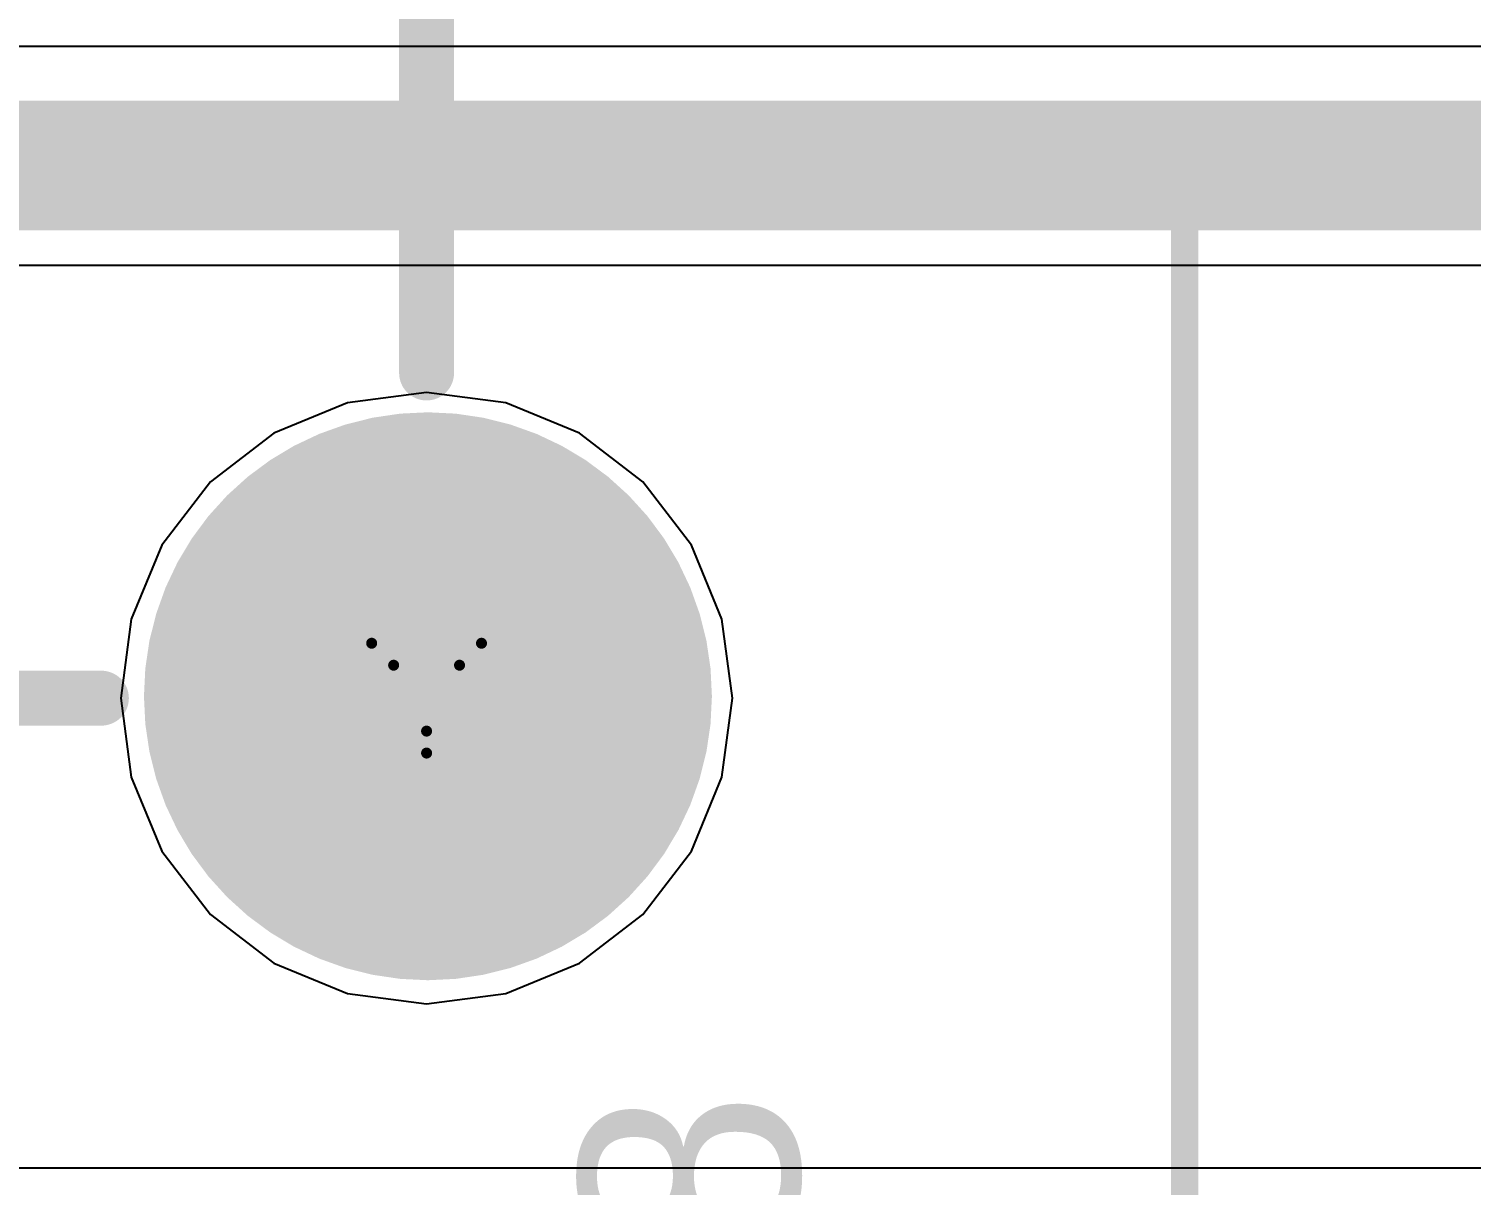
# Model space of a CAD drawing. Header units: millimetres. Extents: x -16 to 330, y -45 to 150.
# Drawn here: x 2.66 to 9.33, y 70.75 to 76.1 of the extents above; entities that cross this region are included whole.
import ezdxf

# ---------------------------------------------------------------- set-up
doc = ezdxf.new("R2010")
doc.units = ezdxf.units.MM
for name, color, linetype in [('BottomLayer', 5, 'Continuous'), ('BottomSolder', 6, 'Continuous'), ('DrillDrawing', 1, 'Continuous'), ('Mechanical1', 6, 'Continuous'), ('Mechanical13', 56, 'Continuous'), ('MidLayer1', 16, 'Continuous'), ('MidLayer2', 76, 'Continuous'), ('MultiLayer', 9, 'Continuous'), ('PadHoleLayer', 156, 'Continuous'), ('TopLayer', 1, 'Continuous'), ('TopOverlay', 2, 'Continuous'), ('TopSolder', 216, 'Continuous')]:
    doc.layers.add(name, color=color, linetype=linetype)
doc.styles.add('Arial', font='arial.ttf', dxfattribs={"height": 0.2})

msp = doc.modelspace()

# ---------------------------------------------------------------- hatches: boundary and pattern name
at = {"layer": 'BottomLayer'}
h = msp.add_hatch(color=5, dxfattribs=at)
edge = h.paths.add_edge_path()
edge.add_arc((4.50000116, 72.99999878), 1.25000004, 0, 360)
at = {"layer": 'BottomSolder'}
h = msp.add_hatch(color=6, dxfattribs=at)
edge = h.paths.add_edge_path()
edge.add_arc((4.50000116, 72.99999878), 1.25000004, 0, 360)
at = {"layer": 'MidLayer1'}
h = msp.add_hatch(color=16, dxfattribs=at)
edge = h.paths.add_edge_path()
edge.add_arc((4.50000116, 72.99999878), 1.25000004, 0, 360)
at = {"layer": 'MidLayer2'}
h = msp.add_hatch(color=76, dxfattribs=at)
edge = h.paths.add_edge_path()
edge.add_arc((4.50000116, 72.99999878), 1.25000004, 0, 360)
at = {"layer": 'MultiLayer'}
h = msp.add_hatch(color=9, dxfattribs=at)
edge = h.paths.add_edge_path()
edge.add_arc((4.50000116, 72.99999878), 1.25000004, 0, 360)
at = {"layer": 'PadHoleLayer'}
h = msp.add_hatch(color=156, dxfattribs=at)
edge = h.paths.add_edge_path()
edge.add_arc((4.50000116, 72.99999878), 1.25000004, 0, 360)
at = {"layer": 'TopLayer'}
h = msp.add_hatch(color=1, dxfattribs=at)
edge = h.paths.add_edge_path()
edge.add_arc((4.50000116, 72.99999878), 1.25000004, 0, 360)
at = {"layer": 'TopSolder'}
h = msp.add_hatch(color=216, dxfattribs=at)
edge = h.paths.add_edge_path()
edge.add_arc((4.50000116, 72.99999878), 1.25000004, 0, 360)

# ---------------------------------------------------------------- linework, layer by layer
at = {"layer": 'BottomLayer'}
for p, q in [((0.92764864, 75.0021487), (16.64912596, 75.0021487)), ((4.50000116, 74.41449938), (4.1339008, 74.36630034)), ((4.86610152, 74.36630034), (4.50000116, 74.41449938)), ((4.1339008, 74.36630034), (3.79275086, 74.22499252)), ((5.207251459999999, 74.22499252), (4.86610152, 74.36630034)), ((3.79275086, 74.22499252), (3.49979742, 74.00020252)), ((5.5002049, 74.00020252), (5.207251459999999, 74.22499252)), ((3.49979742, 74.00020252), (3.27500742, 73.70724908)), ((5.7249949, 73.70724908), (5.5002049, 74.00020252)), ((3.27500742, 73.70724908), (3.1336996, 73.36609914)), ((5.866302719999999, 73.36609914), (5.7249949, 73.70724908)), ((3.1336996, 73.36609914), (3.08550056, 72.99999878)), ((5.914501759999999, 72.99999878), (5.866302719999999, 73.36609914)), ((3.08550056, 72.99999878), (3.1336996, 72.63389842)), ((5.866302719999999, 72.63389842), (5.914501759999999, 72.99999878)), ((3.1336996, 72.63389842), (3.27500742, 72.29274848)), ((5.7249949, 72.29274848), (5.866302719999999, 72.63389842)), ((3.27500742, 72.29274848), (3.49979742, 71.99979504)), ((5.5002049, 71.99979504), (5.7249949, 72.29274848)), ((3.49979742, 71.99979504), (3.79275086, 71.77500504)), ((5.207251459999999, 71.77500504), (5.5002049, 71.99979504)), ((3.79275086, 71.77500504), (4.1339008, 71.63369722)), ((4.86610152, 71.63369722), (5.207251459999999, 71.77500504)), ((4.1339008, 71.63369722), (4.50000116, 71.58549818)), ((4.50000116, 71.58549818), (4.86610152, 71.63369722))]:
    msp.add_line(p, q, dxfattribs=at)
at = {"layer": 'BottomLayer', "const_width": 0.5999987999999999}
msp.add_lwpolyline([(0.7365873, 75.46341016), (16.8401873, 75.46341016)], dxfattribs=at)
at = {"layer": 'DrillDrawing', "const_width": 0.0508}
for points in [[(4.24600116, 73.25399877999999), (4.75400116, 73.25399877999999)], [(4.24600116, 73.25399877999999), (4.50000116, 72.74599878)], [(4.50000116, 72.74599878), (4.75400116, 73.25399877999999)], [(4.34760116, 73.15239878), (4.65240116, 73.15239878)], [(4.34760116, 73.15239878), (4.50000116, 72.84759878)], [(4.50000116, 72.84759878), (4.65240116, 73.15239878)]]:
    msp.add_lwpolyline(points, dxfattribs=at)
at = {"layer": 'DrillDrawing', "const_width": 0.0254}
for points in [[(4.23330116, 73.25399877999999, 1), (4.258701159999999, 73.25399877999999, 1)], [(4.23330116, 73.25399877999999, 1), (4.258701159999999, 73.25399877999999, 1)], [(4.74130116, 73.25399877999999, 1), (4.76670116, 73.25399877999999, 1)], [(4.74130116, 73.25399877999999, 1), (4.76670116, 73.25399877999999, 1)], [(4.334901159999999, 73.15239878, 1), (4.36030116, 73.15239878, 1)], [(4.334901159999999, 73.15239878, 1), (4.36030116, 73.15239878, 1)], [(4.63970116, 73.15239878, 1), (4.66510116, 73.15239878, 1)], [(4.63970116, 73.15239878, 1), (4.66510116, 73.15239878, 1)], [(4.487301159999999, 72.84759878, 1), (4.51270116, 72.84759878, 1)], [(4.487301159999999, 72.84759878, 1), (4.51270116, 72.84759878, 1)], [(4.487301159999999, 72.74599878, 1), (4.51270116, 72.74599878, 1)], [(4.487301159999999, 72.74599878, 1), (4.51270116, 72.74599878, 1)]]:
    msp.add_lwpolyline(points, format="xyb", close=True, dxfattribs=at)
at = {"layer": 'Mechanical1', "const_width": 0.254}
for points in [[(4.50000116, 74.50399881999999), (4.50000116, 85.4456)], [(-11.7856, 72.99999878), (2.99600112, 72.99999878)]]:
    msp.add_lwpolyline(points, dxfattribs=at)
at = {"layer": 'Mechanical1', "const_width": 0.127}
for points in [[(4.43650116, 74.50399881999999, 1), (4.56350116, 74.50399881999999, 1)], [(2.93250112, 72.99999878, 1), (3.05950112, 72.99999878, 1)]]:
    msp.add_lwpolyline(points, format="xyb", close=True, dxfattribs=at)
at = {"layer": 'Mechanical13', "const_width": 0.127}
for points in [[(8.00623748, 67.25880884), (8.00623748, 75.20354022)], [(8.00623748, 67.25880884), (8.00623748, 75.20354022)], [(8.00623748, 63.75880822), (8.00623748, 71.7035396)], [(8.00623748, 63.75880822), (8.00623748, 71.7035396)]]:
    msp.add_lwpolyline(points, dxfattribs=at)
at = {"layer": 'Mechanical13'}
for points, const_width in [([(7.97448748, 75.20354022, 1), (8.03798748, 75.20354022, 1)], 0.0635), ([(7.97448748, 75.20354022, 1), (8.03798748, 75.20354022, 1)], 0.0635), ([(5.7562369, 73.00881004, 1), (3.256236819999999, 73.00881004, 1)], 0.127), ([(3.22448682, 73.00881004, 1), (3.28798682, 73.00881004, 1)], 0.0635), ([(5.7244869, 73.00881004, 1), (5.7879869, 73.00881004, 1)], 0.0635), ([(7.97448748, 71.7035396, 1), (8.03798748, 71.7035396, 1)], 0.0635), ([(7.97448748, 71.7035396, 1), (8.03798748, 71.7035396, 1)], 0.0635)]:
    msp.add_lwpolyline(points, format="xyb", close=True, dxfattribs=dict(at, const_width=const_width))
at = {"layer": 'MidLayer1'}
for p, q in [((-0.64334136, 76.01570013999999), (31.60969039999999, 76.01570268)), ((4.50000116, 74.41449938), (4.1339008, 74.36630034)), ((4.86610152, 74.36630034), (4.50000116, 74.41449938)), ((4.1339008, 74.36630034), (3.79275086, 74.22499252)), ((5.207251459999999, 74.22499252), (4.86610152, 74.36630034)), ((3.79275086, 74.22499252), (3.49979742, 74.00020252)), ((5.5002049, 74.00020252), (5.207251459999999, 74.22499252)), ((3.49979742, 74.00020252), (3.27500742, 73.70724908)), ((5.7249949, 73.70724908), (5.5002049, 74.00020252)), ((3.27500742, 73.70724908), (3.1336996, 73.36609914)), ((5.866302719999999, 73.36609914), (5.7249949, 73.70724908)), ((3.1336996, 73.36609914), (3.08550056, 72.99999878)), ((5.914501759999999, 72.99999878), (5.866302719999999, 73.36609914)), ((3.08550056, 72.99999878), (3.1336996, 72.63389842)), ((5.866302719999999, 72.63389842), (5.914501759999999, 72.99999878)), ((3.1336996, 72.63389842), (3.27500742, 72.29274848)), ((5.7249949, 72.29274848), (5.866302719999999, 72.63389842)), ((3.27500742, 72.29274848), (3.49979742, 71.99979504)), ((5.5002049, 71.99979504), (5.7249949, 72.29274848)), ((3.49979742, 71.99979504), (3.79275086, 71.77500504)), ((5.207251459999999, 71.77500504), (5.5002049, 71.99979504)), ((3.79275086, 71.77500504), (4.1339008, 71.63369722)), ((4.86610152, 71.63369722), (5.207251459999999, 71.77500504)), ((4.1339008, 71.63369722), (4.50000116, 71.58549818)), ((4.50000116, 71.58549818), (4.86610152, 71.63369722))]:
    msp.add_line(p, q, dxfattribs=at)
at = {"layer": 'MidLayer2'}
for p, q in [((-0.64334136, 76.01570013999999), (94.31307781999999, 76.01570522)), ((4.50000116, 74.41449938), (4.1339008, 74.36630034)), ((4.86610152, 74.36630034), (4.50000116, 74.41449938)), ((4.1339008, 74.36630034), (3.79275086, 74.22499252)), ((5.207251459999999, 74.22499252), (4.86610152, 74.36630034)), ((3.79275086, 74.22499252), (3.49979742, 74.00020252)), ((5.5002049, 74.00020252), (5.207251459999999, 74.22499252)), ((3.49979742, 74.00020252), (3.27500742, 73.70724908)), ((5.7249949, 73.70724908), (5.5002049, 74.00020252)), ((3.27500742, 73.70724908), (3.1336996, 73.36609914)), ((5.866302719999999, 73.36609914), (5.7249949, 73.70724908)), ((3.1336996, 73.36609914), (3.08550056, 72.99999878)), ((5.914501759999999, 72.99999878), (5.866302719999999, 73.36609914)), ((3.08550056, 72.99999878), (3.1336996, 72.63389842)), ((5.866302719999999, 72.63389842), (5.914501759999999, 72.99999878)), ((3.1336996, 72.63389842), (3.27500742, 72.29274848)), ((5.7249949, 72.29274848), (5.866302719999999, 72.63389842)), ((3.27500742, 72.29274848), (3.49979742, 71.99979504)), ((5.5002049, 71.99979504), (5.7249949, 72.29274848)), ((3.49979742, 71.99979504), (3.79275086, 71.77500504)), ((5.207251459999999, 71.77500504), (5.5002049, 71.99979504)), ((3.79275086, 71.77500504), (4.1339008, 71.63369722)), ((4.86610152, 71.63369722), (5.207251459999999, 71.77500504)), ((4.1339008, 71.63369722), (4.50000116, 71.58549818)), ((4.50000116, 71.58549818), (4.86610152, 71.63369722))]:
    msp.add_line(p, q, dxfattribs=at)
at = {"layer": 'TopLayer'}
for p, q in [((-0.64334136, 76.01570013999999), (94.31307781999999, 76.01570522)), ((4.50000116, 74.41449938), (4.1339008, 74.36630034)), ((4.86610152, 74.36630034), (4.50000116, 74.41449938)), ((4.1339008, 74.36630034), (3.79275086, 74.22499252)), ((5.207251459999999, 74.22499252), (4.86610152, 74.36630034)), ((3.79275086, 74.22499252), (3.49979742, 74.00020252)), ((5.5002049, 74.00020252), (5.207251459999999, 74.22499252)), ((3.49979742, 74.00020252), (3.27500742, 73.70724908)), ((5.7249949, 73.70724908), (5.5002049, 74.00020252)), ((3.27500742, 73.70724908), (3.1336996, 73.36609914)), ((5.866302719999999, 73.36609914), (5.7249949, 73.70724908)), ((3.1336996, 73.36609914), (3.08550056, 72.99999878)), ((5.914501759999999, 72.99999878), (5.866302719999999, 73.36609914)), ((3.08550056, 72.99999878), (3.1336996, 72.63389842)), ((5.866302719999999, 72.63389842), (5.914501759999999, 72.99999878)), ((3.1336996, 72.63389842), (3.27500742, 72.29274848)), ((5.7249949, 72.29274848), (5.866302719999999, 72.63389842)), ((3.27500742, 72.29274848), (3.49979742, 71.99979504)), ((5.5002049, 71.99979504), (5.7249949, 72.29274848)), ((3.49979742, 71.99979504), (3.79275086, 71.77500504)), ((5.207251459999999, 71.77500504), (5.5002049, 71.99979504)), ((3.79275086, 71.77500504), (4.1339008, 71.63369722)), ((4.86610152, 71.63369722), (5.207251459999999, 71.77500504)), ((4.1339008, 71.63369722), (4.50000116, 71.58549818)), ((4.50000116, 71.58549818), (4.86610152, 71.63369722)), ((13.45754992, 70.82644204), (-1.76190148, 70.82644204))]:
    msp.add_line(p, q, dxfattribs=at)

# ---------------------------------------------------------------- texts
at = {"layer": 'TopOverlay', "style": 'Arial'}
msp.add_text('R28', height=1.016, rotation=90, dxfattribs=at).set_placement((6.22281966, 68.58218185999999))

doc.saveas('drawing.dxf')
